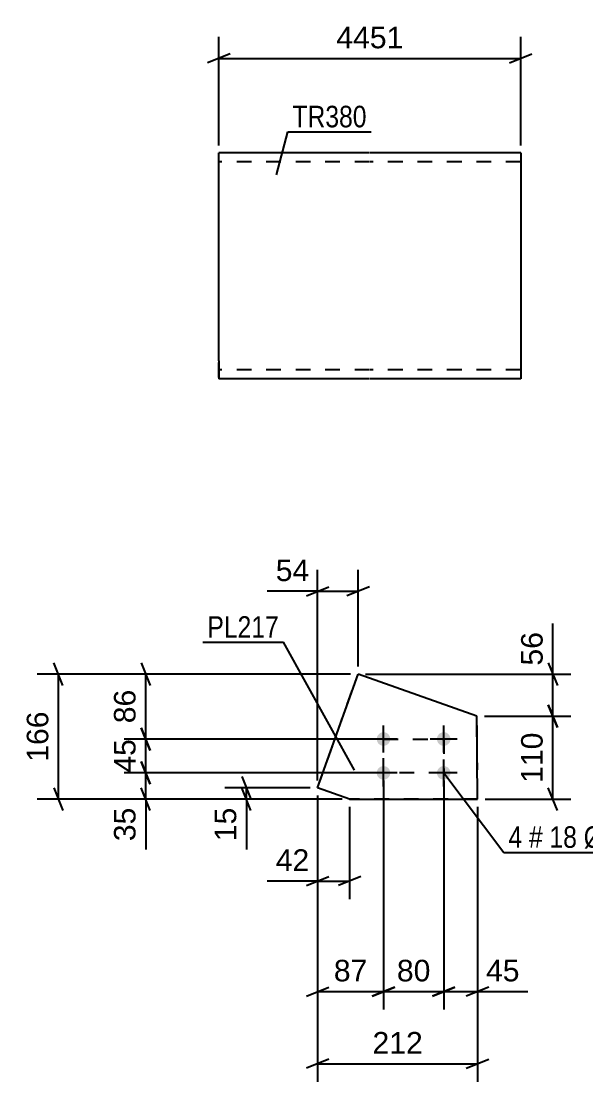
# Model space of a CAD drawing. Header units: millimetres. Extents: x 0 to 841, y 0 to 594.
# Drawn here: x 498.9 to 573.9, y 283.5 to 424.4 of the extents above; entities that cross this region are included whole.
import ezdxf

# ---------------------------------------------------------------- set-up
doc = ezdxf.new("R2010")
doc.units = ezdxf.units.MM
doc.linetypes.add('DXK_LINE_DOT2', pattern=[3.9198, 1.9599, -1.9599])
doc.styles.add('Arial', font='ARIAL.TTF', dxfattribs={"height": 0.2})
doc.styles.add('Arial Narrow', font='ARIALN.TTF', dxfattribs={"height": 0.2})

# ---------------------------------------------------------------- blocks, each defined once
blk = doc.blocks.new('Part-318884589-5971 - 5963')
at = {"color": 2, "linetype": 'Continuous'}
for p, q in [((545.14, 406.92), (525.14, 406.92)), ((525.14, 379.32), (525.14, 406.92)), ((565.24, 406.92), (545.24, 406.92)), ((565.24, 406.92), (565.24, 376.92)), ((525.14, 379.32), (525.14, 376.92)), ((545.14, 376.92), (525.14, 376.92)), ((565.24, 376.92), (545.24, 376.92))]:
    blk.add_line(p, q, dxfattribs=at)
at = {"color": 7, "linetype": 'DXK_LINE_DOT2'}
for p, q in [((545.14, 405.72), (525.14, 405.72)), ((565.24, 405.72), (545.24, 405.72)), ((525.14, 377.1), (525.14, 379.32)), ((525.14, 378.12), (525.14, 378.21)), ((545.14, 378.12), (525.14, 378.12)), ((565.24, 378.12), (545.24, 378.12)), ((565.24, 378.12), (565.24, 378.21))]:
    blk.add_line(p, q, dxfattribs=at)
blk = doc.blocks.new('Bolt-318884589-5080 - 5046')
at = {"linetype": 'Continuous'}
for points in [[(547.86, 328.76), (547.78, 328.59), (547.66, 328.44), (547.52, 328.32), (547.35, 328.23), (547.17, 328.18), (546.98, 328.16), (546.8, 328.19), (546.62, 328.25), (546.46, 328.35), (546.32, 328.48), (546.22, 328.63), (546.15, 328.81), (546.11, 328.99), (546.12, 329.18), (546.16, 329.36), (546.24, 329.53), (546.36, 329.68), (546.5, 329.81), (546.66, 329.9), (546.85, 329.95), (547.03, 329.96), (547.22, 329.94), (547.4, 329.88), (547.56, 329.78), (547.69, 329.65), (547.8, 329.49), (547.87, 329.32), (547.91, 329.13), (547.9, 328.95)], [(555.86, 328.76), (555.78, 328.59), (555.66, 328.44), (555.52, 328.32), (555.35, 328.23), (555.17, 328.18), (554.98, 328.16), (554.8, 328.19), (554.62, 328.25), (554.46, 328.35), (554.32, 328.48), (554.22, 328.63), (554.15, 328.81), (554.11, 328.99), (554.12, 329.18), (554.16, 329.36), (554.24, 329.53), (554.36, 329.68), (554.5, 329.81), (554.66, 329.9), (554.85, 329.95), (555.03, 329.96), (555.22, 329.94), (555.4, 329.88), (555.56, 329.78), (555.69, 329.65), (555.8, 329.49), (555.87, 329.32), (555.91, 329.13), (555.9, 328.95)], [(547.86, 324.26), (547.78, 324.09), (547.66, 323.94), (547.52, 323.82), (547.35, 323.73), (547.17, 323.68), (546.98, 323.66), (546.8, 323.69), (546.62, 323.75), (546.46, 323.85), (546.32, 323.98), (546.22, 324.13), (546.15, 324.31), (546.11, 324.49), (546.12, 324.68), (546.16, 324.86), (546.24, 325.03), (546.36, 325.18), (546.5, 325.31), (546.66, 325.4), (546.85, 325.45), (547.03, 325.46), (547.22, 325.44), (547.4, 325.38), (547.56, 325.28), (547.69, 325.15), (547.8, 324.99), (547.87, 324.82), (547.91, 324.63), (547.9, 324.45)], [(555.86, 324.26), (555.78, 324.09), (555.66, 323.94), (555.52, 323.82), (555.35, 323.73), (555.17, 323.68), (554.98, 323.66), (554.8, 323.69), (554.62, 323.75), (554.46, 323.85), (554.32, 323.98), (554.22, 324.13), (554.15, 324.31), (554.11, 324.49), (554.12, 324.68), (554.16, 324.86), (554.24, 325.03), (554.36, 325.18), (554.5, 325.31), (554.66, 325.4), (554.85, 325.45), (555.03, 325.46), (555.22, 325.44), (555.4, 325.38), (555.56, 325.28), (555.69, 325.15), (555.8, 324.99), (555.87, 324.82), (555.91, 324.63), (555.9, 324.45)]]:
    blk.add_hatch(color=1, dxfattribs=at).paths.add_polyline_path(points)
at = {"color": 1, "linetype": 'Continuous'}
for p, q in [((547.01, 327.26), (547.01, 330.86)), ((555.01, 327.26), (555.01, 330.86)), ((548.81, 329.06), (545.21, 329.06)), ((556.81, 329.06), (553.21, 329.06)), ((547.01, 322.76), (547.01, 326.36)), ((555.01, 322.76), (555.01, 326.36)), ((548.81, 324.56), (545.21, 324.56)), ((556.81, 324.56), (553.21, 324.56))]:
    blk.add_line(p, q, dxfattribs=at)
blk = doc.blocks.new('Part-318884589-5085 - 5046')
at = {"color": 2, "linetype": 'Continuous'}
for p, q in [((538.26, 322.57), (543.63, 337.69)), ((559.43, 332.09), (543.63, 337.69)), ((559.51, 321.06), (559.43, 332.09)), ((542.51, 321.06), (538.26, 322.57)), ((542.51, 321.06), (559.51, 321.06)), ((559.51, 321.06), (559.51, 321.06))]:
    blk.add_line(p, q, dxfattribs=at)
at = {"color": 7, "linetype": 'DXK_LINE_DOT2'}
for p, q in [((538.26, 322.57), (543.63, 337.69)), ((559.51, 321.06), (559.43, 332.09)), ((559.51, 321.06), (542.51, 321.06))]:
    blk.add_line(p, q, dxfattribs=at)
blk = doc.blocks.new('Rectangle-318884589-5199 - 5046')
at = {"color": 1, "linetype": 'DXK_LINE_DOT2'}
blk.add_lwpolyline([(547.01, 329.06), (555.01, 329.06), (555.01, 324.56), (547.01, 324.56), (547.01, 329.06)], close=True, dxfattribs=at)
blk = doc.blocks.new('StraightDimension-318884589-5975 - 5963')
at = {"color": 7, "linetype": 'Continuous'}
for p, q in [((525.14, 407.92), (525.14, 422.32)), ((565.24, 407.92), (565.24, 422.32)), ((526.64, 420.07), (523.64, 418.87)), ((563.74, 418.87), (566.74, 420.07)), ((525.14, 419.47), (565.24, 419.47))]:
    blk.add_line(p, q, dxfattribs=at)
at = {"color": 0}
blk.add_wipeout([(550.23, 420.22), (550.23, 424.42), (540.14, 424.42), (540.14, 420.22)], dxfattribs=at)
at = {"color": 3, "style": 'Arial'}
blk.add_text('4451', height=2.865, dxfattribs=at).set_placement((540.74, 420.82))
blk = doc.blocks.new('StraightDimension-318884589-5145 - 5046')
at = {"color": 7, "linetype": 'Continuous'}
for p, q in [((547.01, 323.56), (547.01, 293.12)), ((538.26, 321.57), (538.26, 293.12)), ((536.76, 294.92), (539.76, 296.12)), ((548.51, 296.12), (545.51, 294.92)), ((538.26, 295.52), (547.01, 295.52))]:
    blk.add_line(p, q, dxfattribs=at)
at = {"color": 0}
blk.add_wipeout([(545.46, 296.27), (545.46, 300.47), (539.81, 300.47), (539.81, 296.27)], dxfattribs=at)
at = {"color": 3, "style": 'Arial'}
blk.add_text('87', height=2.865, dxfattribs=at).set_placement((540.41, 296.87))
blk = doc.blocks.new('StraightDimension-318884589-5092 - 5046')
at = {"color": 7, "linetype": 'Continuous'}
for p, q in [((514.81, 330.56), (516.01, 327.56)), ((546.01, 329.06), (512.56, 329.06)), ((515.41, 324.56), (515.41, 329.06)), ((516.01, 323.06), (514.81, 326.06)), ((546.01, 324.56), (512.56, 324.56))]:
    blk.add_line(p, q, dxfattribs=at)
at = {"color": 0}
blk.add_wipeout([(514.66, 329.64), (510.46, 329.64), (510.46, 323.99), (514.66, 323.99)], dxfattribs=at)
at = {"color": 3, "style": 'Arial'}
blk.add_text('45', height=2.865, rotation=90.0002, dxfattribs=at).set_placement((514.06, 324.59))
blk = doc.blocks.new('StraightDimension-318884589-5151 - 5046')
at = {"color": 7, "linetype": 'Continuous'}
for p, q in [((547.01, 323.56), (547.01, 293.12)), ((555.01, 323.56), (555.01, 293.12)), ((545.51, 294.92), (548.51, 296.12)), ((556.51, 296.12), (553.51, 294.92)), ((547.01, 295.52), (555.01, 295.52))]:
    blk.add_line(p, q, dxfattribs=at)
at = {"color": 0}
blk.add_wipeout([(553.83, 296.27), (553.83, 300.47), (548.19, 300.47), (548.19, 296.27)], dxfattribs=at)
at = {"color": 3, "style": 'Arial'}
blk.add_text('80', height=2.865, dxfattribs=at).set_placement((548.79, 296.87))
blk = doc.blocks.new('StraightDimension-318884589-5110 - 5046')
at = {"color": 7, "linetype": 'Continuous'}
for p, q in [((514.81, 326.06), (516.01, 323.06)), ((546.01, 324.56), (512.56, 324.56)), ((515.41, 321.06), (515.41, 324.56)), ((516.01, 319.56), (514.81, 322.56)), ((541.51, 321.06), (512.56, 321.06)), ((515.41, 321.06), (515.41, 314.37)), ((515.41, 321.06), (515.41, 314.37))]:
    blk.add_line(p, q, dxfattribs=at)
at = {"color": 0}
blk.add_wipeout([(514.66, 320.54), (510.46, 320.54), (510.46, 314.89), (514.66, 314.89)], dxfattribs=at)
at = {"color": 3, "style": 'Arial'}
blk.add_text('35', height=2.865, rotation=90.0002, dxfattribs=at).set_placement((514.06, 315.49))
blk = doc.blocks.new('StraightDimension-318884589-5102 - 5046')
at = {"color": 7, "linetype": 'Continuous'}
for p, q in [((514.81, 339.19), (516.01, 336.19)), ((542.63, 337.69), (512.56, 337.69)), ((515.41, 329.06), (515.41, 337.69)), ((516.01, 327.56), (514.81, 330.56)), ((546.01, 329.06), (512.56, 329.06))]:
    blk.add_line(p, q, dxfattribs=at)
at = {"color": 0}
blk.add_wipeout([(514.66, 336.2), (510.46, 336.2), (510.46, 330.55), (514.66, 330.55)], dxfattribs=at)
at = {"color": 3, "style": 'Arial'}
blk.add_text('86', height=2.865, rotation=90.0002, dxfattribs=at).set_placement((514.06, 331.16))
blk = doc.blocks.new('StraightDimension-318884589-5121 - 5046')
at = {"color": 7, "linetype": 'Continuous'}
for p, q in [((504.42, 336.19), (503.22, 339.19)), ((542.63, 337.69), (500.97, 337.69)), ((503.82, 321.06), (503.82, 337.69)), ((503.22, 322.56), (504.42, 319.56)), ((541.51, 321.06), (500.97, 321.06))]:
    blk.add_line(p, q, dxfattribs=at)
at = {"color": 0}
blk.add_wipeout([(503.07, 333.31), (498.87, 333.31), (498.87, 325.44), (503.07, 325.44)], dxfattribs=at)
at = {"color": 3, "style": 'Arial'}
blk.add_text('166', height=2.865, rotation=90.0002, dxfattribs=at).set_placement((502.47, 326.04))
blk = doc.blocks.new('StraightDimension-318884589-5130 - 5046')
at = {"color": 7, "linetype": 'Continuous'}
for p, q in [((538.26, 321.57), (538.26, 283.53)), ((559.51, 320.06), (559.51, 283.53)), ((539.76, 286.53), (536.76, 285.33)), ((558.01, 285.33), (561.01, 286.53)), ((538.26, 285.93), (559.51, 285.93))]:
    blk.add_line(p, q, dxfattribs=at)
at = {"color": 0}
blk.add_wipeout([(552.82, 286.68), (552.82, 290.88), (544.95, 290.88), (544.95, 286.68)], dxfattribs=at)
at = {"color": 3, "style": 'Arial'}
blk.add_text('212', height=2.865, dxfattribs=at).set_placement((545.55, 287.28))
blk = doc.blocks.new('StraightDimension-318884589-5137 - 5046')
at = {"color": 7, "linetype": 'Continuous'}
for p, q in [((555.01, 323.56), (555.01, 293.12)), ((559.51, 320.06), (559.51, 293.12)), ((553.51, 294.92), (556.51, 296.12)), ((561.01, 296.12), (558.01, 294.92)), ((555.01, 295.52), (559.51, 295.52)), ((559.51, 295.52), (566.21, 295.52)), ((559.51, 295.52), (566.21, 295.52))]:
    blk.add_line(p, q, dxfattribs=at)
at = {"color": 0}
blk.add_wipeout([(565.68, 296.27), (565.68, 300.47), (560.03, 300.47), (560.03, 296.27)], dxfattribs=at)
at = {"color": 3, "style": 'Arial'}
blk.add_text('45', height=2.865, dxfattribs=at).set_placement((560.63, 296.87))
blk = doc.blocks.new('StraightDimension-318884589-5160 - 5046')
at = {"color": 7, "linetype": 'Continuous'}
for p, q in [((528.19, 324.07), (529.39, 321.07)), ((537.26, 322.57), (525.94, 322.57)), ((529.39, 319.56), (528.19, 322.56)), ((528.79, 321.06), (528.79, 322.57)), ((541.51, 321.06), (525.94, 321.06)), ((528.79, 321.06), (528.79, 314.37)), ((528.79, 321.06), (528.79, 314.37))]:
    blk.add_line(p, q, dxfattribs=at)
at = {"color": 0}
blk.add_wipeout([(528.04, 320.54), (523.84, 320.54), (523.84, 314.89), (528.04, 314.89)], dxfattribs=at)
at = {"color": 3, "style": 'Arial'}
blk.add_text('15', height=2.865, rotation=90.0002, dxfattribs=at).set_placement((527.44, 315.49))
blk = doc.blocks.new('StraightDimension-318884589-5169 - 5046')
at = {"color": 7, "linetype": 'Continuous'}
for p, q in [((568.91, 333.59), (570.11, 330.59)), ((560.43, 332.09), (571.91, 332.09)), ((569.51, 321.06), (569.51, 332.09)), ((570.11, 319.56), (568.91, 322.56)), ((560.51, 321.06), (571.91, 321.06))]:
    blk.add_line(p, q, dxfattribs=at)
at = {"color": 0}
blk.add_wipeout([(568.76, 330.51), (564.56, 330.51), (564.56, 322.64), (568.76, 322.64)], dxfattribs=at)
at = {"color": 3, "style": 'Arial'}
blk.add_text('110', height=2.865, rotation=90.0002, dxfattribs=at).set_placement((568.16, 323.24))
blk = doc.blocks.new('StraightDimension-318884589-5179 - 5046')
at = {"color": 7, "linetype": 'Continuous'}
for p, q in [((569.51, 337.69), (569.51, 344.39)), ((569.51, 337.69), (569.51, 344.39)), ((568.91, 339.19), (570.11, 336.19)), ((544.63, 337.69), (571.91, 337.69)), ((569.51, 332.09), (569.51, 337.69)), ((570.11, 330.59), (568.91, 333.59)), ((560.43, 332.09), (571.91, 332.09))]:
    blk.add_line(p, q, dxfattribs=at)
at = {"color": 0}
blk.add_wipeout([(568.76, 343.87), (564.56, 343.87), (564.56, 338.22), (568.76, 338.22)], dxfattribs=at)
at = {"color": 3, "style": 'Arial'}
blk.add_text('56', height=2.865, rotation=90.0002, dxfattribs=at).set_placement((568.16, 338.82))
blk = doc.blocks.new('StraightDimension-318884589-5188 - 5046')
at = {"color": 7, "linetype": 'Continuous'}
for p, q in [((538.26, 321.57), (538.26, 307.8)), ((542.51, 320.06), (542.51, 307.8)), ((538.26, 310.2), (531.56, 310.2)), ((538.26, 310.2), (531.56, 310.2)), ((536.76, 309.6), (539.76, 310.8)), ((538.26, 310.2), (542.51, 310.2)), ((544.01, 310.8), (541.01, 309.6))]:
    blk.add_line(p, q, dxfattribs=at)
at = {"color": 0}
blk.add_wipeout([(537.74, 310.95), (537.74, 315.15), (532.09, 315.15), (532.09, 310.95)], dxfattribs=at)
at = {"color": 3, "style": 'Arial'}
blk.add_text('42', height=2.865, dxfattribs=at).set_placement((532.69, 311.55))
blk = doc.blocks.new('StraightDimension-318884589-5195 - 5046')
at = {"color": 7, "linetype": 'Continuous'}
for p, q in [((538.26, 323.57), (538.26, 351.54)), ((543.63, 338.69), (543.63, 351.54)), ((538.26, 348.69), (531.56, 348.69)), ((538.26, 348.69), (531.56, 348.69)), ((536.76, 348.09), (539.76, 349.29)), ((538.26, 348.69), (543.63, 348.69)), ((545.13, 349.29), (542.13, 348.09))]:
    blk.add_line(p, q, dxfattribs=at)
at = {"color": 0}
blk.add_wipeout([(537.74, 349.44), (537.74, 353.64), (532.09, 353.64), (532.09, 349.44)], dxfattribs=at)
at = {"color": 3, "style": 'Arial'}
blk.add_text('54', height=2.865, dxfattribs=at).set_placement((532.69, 350.04))
blk = doc.blocks.new('Mark-318884589-5967 - 5963')
at = {"color": 0}
blk.add_wipeout([(544.77, 410.32), (544.77, 413.32), (534.91, 413.32), (534.91, 410.32)], dxfattribs=at)
blk.add_wipeout([(544.77, 410.32), (544.77, 413.32), (534.91, 413.32), (534.91, 410.32)], dxfattribs=at)
at = {"color": 30, "linetype": 'Continuous'}
for p, q in [((532.8, 404.03), (534.31, 409.72)), ((534.31, 409.72), (545.37, 409.72))]:
    blk.add_line(p, q, dxfattribs=at)
at = {"color": 3, "style": 'Arial Narrow'}
blk.add_text('TR380', height=2.863, dxfattribs=at).set_placement((534.91, 410.32))
blk = doc.blocks.new('Mark-318884589-5076 - 5046')
at = {"color": 0}
for points in [[(565.44, 314.61), (565.44, 317.61), (563.61, 317.61), (563.61, 314.61)], [(568.16, 314.61), (568.16, 317.61), (566.34, 317.61), (566.34, 314.61)], [(572.72, 314.61), (572.72, 317.61), (569.06, 317.61), (569.06, 314.61)], [(589.15, 314.61), (589.15, 317.61), (573.62, 317.61), (573.62, 314.61)]]:
    blk.add_wipeout(points, dxfattribs=at)
for points in [[(565.44, 314.61), (565.44, 317.61), (563.61, 317.61), (563.61, 314.61)], [(568.16, 314.61), (568.16, 317.61), (566.34, 317.61), (566.34, 314.61)], [(572.72, 314.61), (572.72, 317.61), (569.06, 317.61), (569.06, 314.61)], [(589.15, 314.61), (589.15, 317.61), (573.62, 317.61), (573.62, 314.61)]]:
    blk.add_wipeout(points, dxfattribs=at)
at = {"color": 7, "linetype": 'Continuous'}
for p, q in [((555.01, 324.56), (563.01, 314.01)), ((563.01, 314.01), (589.75, 314.01))]:
    blk.add_line(p, q, dxfattribs=at)
at = {"color": 3, "style": 'Arial Narrow'}
for s, height, p in [('4', 2.86, (563.61, 314.61)), ('#', 2.86, (566.34, 314.61)), ('18', 2.863, (569.06, 314.61)), ('Ø  HOLES', 2.863, (573.62, 314.61))]:
    blk.add_text(s, height=height, dxfattribs=at).set_placement(p)
blk = doc.blocks.new('Mark-318884589-5081 - 5046')
at = {"color": 0}
blk.add_wipeout([(533.11, 342.52), (533.11, 345.52), (523.61, 345.52), (523.61, 342.52)], dxfattribs=at)
blk.add_wipeout([(533.11, 342.52), (533.11, 345.52), (523.61, 345.52), (523.61, 342.52)], dxfattribs=at)
at = {"color": 30, "linetype": 'Continuous'}
for p in [(523.01, 341.92), (543.17, 324.91)]:
    blk.add_line(p, (533.71, 341.92), dxfattribs=at)
at = {"color": 3, "style": 'Arial Narrow'}
blk.add_text('PL217', height=2.863, dxfattribs=at).set_placement((523.61, 342.52))

msp = doc.modelspace()

# ---------------------------------------------------------------- block references
for name in ['StraightDimension-318884589-5975 - 5963', 'Part-318884589-5971 - 5963', 'Part-318884589-5085 - 5046', 'Bolt-318884589-5080 - 5046', 'Rectangle-318884589-5199 - 5046']:
    msp.add_blockref(name, (0, 0))

# ---------------------------------------------------------------- next in the draw order: block references
for name in ['Mark-318884589-5967 - 5963', 'StraightDimension-318884589-5145 - 5046']:
    msp.add_blockref(name, (0, 0))

# ---------------------------------------------------------------- next in the draw order: block references
msp.add_blockref('StraightDimension-318884589-5092 - 5046', (0, 0))

# ---------------------------------------------------------------- next in the draw order: block references
for name in ['StraightDimension-318884589-5102 - 5046', 'StraightDimension-318884589-5151 - 5046']:
    msp.add_blockref(name, (0, 0))

# ---------------------------------------------------------------- next in the draw order: block references
msp.add_blockref('StraightDimension-318884589-5110 - 5046', (0, 0))

# ---------------------------------------------------------------- next in the draw order: block references
msp.add_blockref('StraightDimension-318884589-5121 - 5046', (0, 0))

# ---------------------------------------------------------------- next in the draw order: block references
msp.add_blockref('StraightDimension-318884589-5130 - 5046', (0, 0))

# ---------------------------------------------------------------- next in the draw order: block references
for name in ['StraightDimension-318884589-5160 - 5046', 'StraightDimension-318884589-5137 - 5046']:
    msp.add_blockref(name, (0, 0))

# ---------------------------------------------------------------- next in the draw order: block references
for name in ['StraightDimension-318884589-5169 - 5046', 'StraightDimension-318884589-5188 - 5046']:
    msp.add_blockref(name, (0, 0))

# ---------------------------------------------------------------- next in the draw order: block references
for name in ['StraightDimension-318884589-5179 - 5046', 'Mark-318884589-5076 - 5046']:
    msp.add_blockref(name, (0, 0))

# ---------------------------------------------------------------- next in the draw order: block references
msp.add_blockref('StraightDimension-318884589-5195 - 5046', (0, 0))

# ---------------------------------------------------------------- next in the draw order: block references
msp.add_blockref('Mark-318884589-5081 - 5046', (0, 0))

doc.saveas('drawing.dxf')
